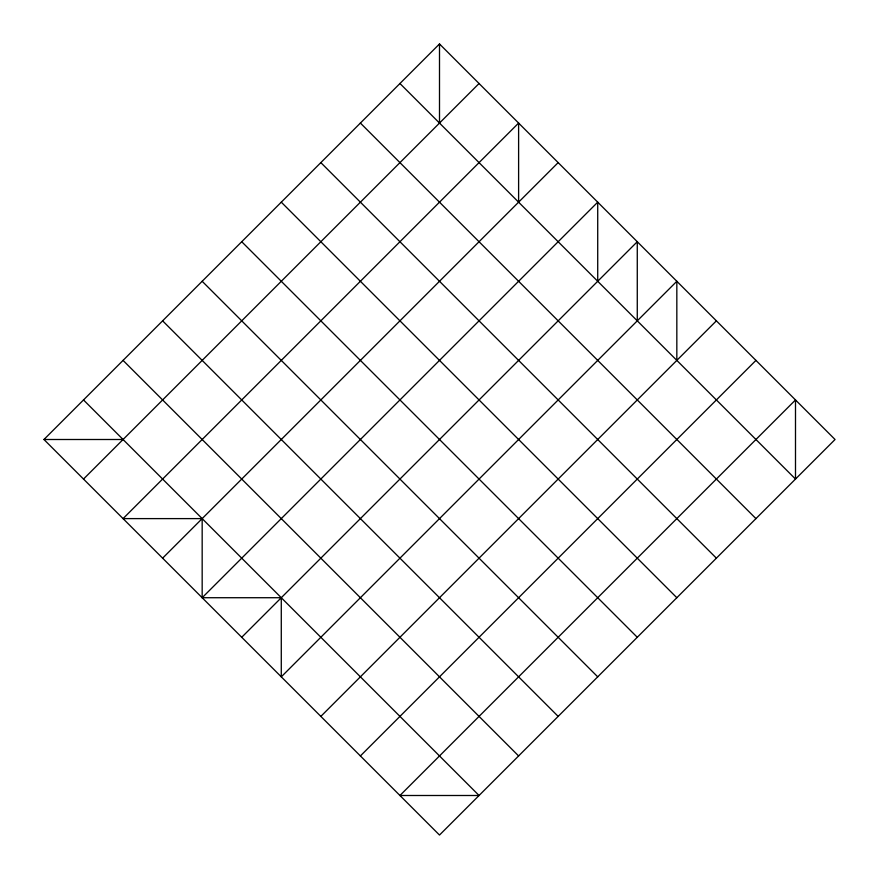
<?xml version="1.0" encoding="UTF-8"?>
<svg xmlns="http://www.w3.org/2000/svg" width="879" height="879" viewBox="0 0 879 879"><rect width="100%" height="100%" fill="white"/><g stroke="black" fill="none" stroke-linecap="round" stroke-linejoin="round"><path stroke-width="1.32" d="M43.95 439.5L439.5 43.95L835.05 439.5L439.5 835.05L43.95 439.5L123.06 439.5M83.505 479.055L479.055 83.505M162.615 558.165L558.165 162.615M518.61 202.17L518.61 123.06L123.06 518.61L202.17 518.61L202.17 597.72L597.72 202.17L597.72 281.28M241.725 637.275L637.275 241.725L637.275 320.835M320.835 716.385L716.385 320.835M360.39 755.94L755.94 360.39M202.17 597.72L281.28 597.72L281.28 676.83L676.83 281.28L676.83 360.39M399.945 83.505L795.495 479.055L795.495 399.945L399.945 795.495L479.055 795.495L83.505 399.945M360.39 123.06L755.94 518.61M320.835 162.615L716.385 558.165M281.28 202.17L676.83 597.72M241.725 241.725L637.275 637.275M202.17 281.28L597.72 676.83M162.615 320.835L558.165 716.385M123.06 360.39L518.61 755.94M439.5 43.95L439.5 123.06"/></g></svg>
